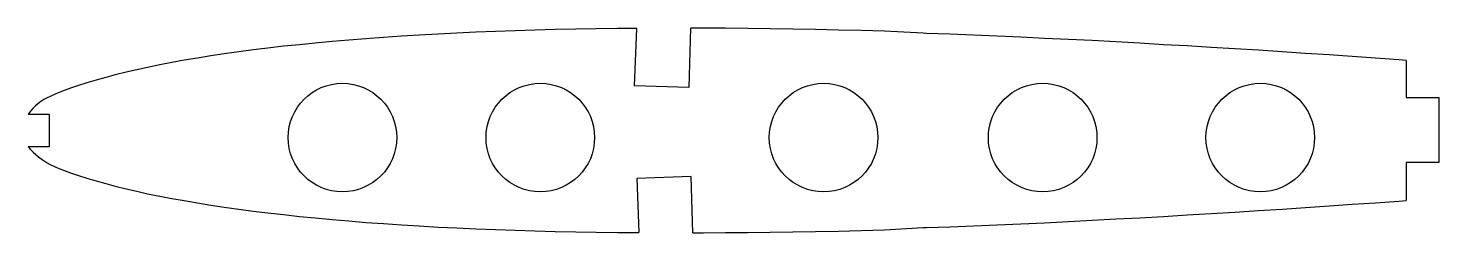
# Model space of a CAD drawing. Header units: inches. Extents: x 15 to 145, y 7 to 26.
import ezdxf

# ---------------------------------------------------------------- set-up
doc = ezdxf.new("R2010")
doc.units = ezdxf.units.IN
doc.header["$MEASUREMENT"] = 0
doc.layers.add('7', color=7, linetype='Continuous')
doc.layers.add('LAYER01', color=7, linetype='Continuous')

msp = doc.modelspace()

# ---------------------------------------------------------------- linework, layer by layer
at = {"color": 9}
for p, q in [((142.09, 22.67), (142.09, 19.26)), ((142.09, 19.26), (145.09, 19.26)), ((145.09, 19.26), (145.09, 13.26)), ((145.09, 13.26), (142.09, 13.26)), ((142.09, 13.26), (142.09, 9.77))]:
    msp.add_line(p, q, dxfattribs=at)
for centre in [(44.13, 15.57), (62.35, 15.57), (88.44, 15.57), (108.61, 15.57), (128.65, 15.57)]:
    msp.add_circle(centre, 5)
at = {"layer": '7', "linetype": 'Continuous'}
for points in [[(71.24, 25.63), (69.46, 25.62), (67.5, 25.59), (65.61, 25.56), (63.73, 25.52), (61.84, 25.47), (60.03, 25.41), (58.21, 25.35), (56.4, 25.27), (54.67, 25.2), (52.93, 25.11), (51.2, 25.01), (49.56, 24.91), (47.91, 24.8), (46.27, 24.68), (44.72, 24.56), (43.17, 24.42), (41.62, 24.28), (40.17, 24.13), (38.71, 23.98), (37.27, 23.81), (35.92, 23.65), (34.58, 23.47), (33.23, 23.28), (32, 23.09), (30.77, 22.9), (29.54, 22.69), (28.42, 22.48), (27.3, 22.27), (26.19, 22.04), (25.19, 21.82), (24.2, 21.59), (23.2, 21.34), (22.33, 21.11), (21.46, 20.87), (20.59, 20.61), (19.84, 20.37), (19.1, 20.11), (18.36, 19.84), (17.74, 19.59), (17.22, 19.37), (17.22, 19.37)], [(76.19, 25.65), (76.03, 20.18), (71.03, 20.34), (71.24, 25.63)], [(97.6, 25.18), (94.05, 25.37), (91.91, 25.43), (89.8, 25.48), (87.69, 25.52), (85.59, 25.56), (83.53, 25.59), (81.46, 25.62), (79.4, 25.64), (77.39, 25.65), (76.2, 25.65)], [(142.09, 22.67), (141.4, 22.72), (139.26, 22.88), (137.12, 23.03), (134.98, 23.18), (132.81, 23.32), (130.65, 23.47), (128.48, 23.61), (126.3, 23.74), (124.12, 23.88), (121.93, 24.01), (119.74, 24.13), (117.55, 24.26), (115.36, 24.38), (113.17, 24.5), (110.98, 24.61), (108.78, 24.71), (106.6, 24.81), (104.42, 24.91), (102.23, 25), (100.07, 25.09), (97.9, 25.17), (97.6, 25.18)], [(15.19, 17.72), (17.13, 17.72), (17.13, 14.72), (15.19, 14.72)], [(17.23, 13.08), (17.74, 12.85), (18.36, 12.61), (19.1, 12.33), (19.84, 12.08), (20.59, 11.84), (21.46, 11.58), (22.33, 11.33), (23.2, 11.1), (24.2, 10.86), (25.19, 10.62), (26.19, 10.4), (27.3, 10.17), (28.42, 9.96), (29.54, 9.76), (30.77, 9.55), (32, 9.35), (33.23, 9.16), (34.58, 8.97), (35.92, 8.8), (37.27, 8.63), (38.71, 8.47), (40.17, 8.31), (41.62, 8.17), (43.17, 8.02), (44.72, 7.89), (46.27, 7.76), (47.91, 7.64), (49.56, 7.53), (51.2, 7.43), (52.93, 7.33), (54.67, 7.25), (56.4, 7.17), (58.21, 7.1), (60.03, 7.03), (61.84, 6.98), (63.73, 6.93), (65.61, 6.89), (67.5, 6.85), (69.46, 6.83), (71.41, 6.81)], [(76.41, 6.8), (76.41, 6.8), (76.24, 11.97), (71.25, 11.81), (71.41, 6.81)], [(97.6, 7.27), (97.9, 7.28), (100.07, 7.36), (102.23, 7.45), (104.42, 7.54), (106.6, 7.63), (108.78, 7.73), (110.98, 7.84), (113.17, 7.95), (115.36, 8.07), (117.55, 8.19), (119.74, 8.31), (121.93, 8.44), (124.12, 8.57), (126.3, 8.7), (128.48, 8.84), (130.65, 8.98), (132.81, 9.12), (134.98, 9.27), (137.12, 9.42), (139.26, 9.57), (141.4, 9.72), (142.09, 9.77)], [(76.41, 6.8), (77.39, 6.8), (79.4, 6.81), (81.46, 6.83), (83.53, 6.85), (85.59, 6.88), (87.69, 6.92), (89.8, 6.96), (91.91, 7.02), (94.05, 7.07), (97.6, 7.27)]]:
    msp.add_lwpolyline(points, dxfattribs=at)
at = {"layer": 'LAYER01'}
for centre, radius, start, end in [((18.99, 15.12), 4.6, 112.5326, 145.5099), ((20.46, 19.15), 6.88, 220.0485, 241.9676)]:
    msp.add_arc(centre, radius, start, end, dxfattribs=at)

doc.saveas('drawing.dxf')
